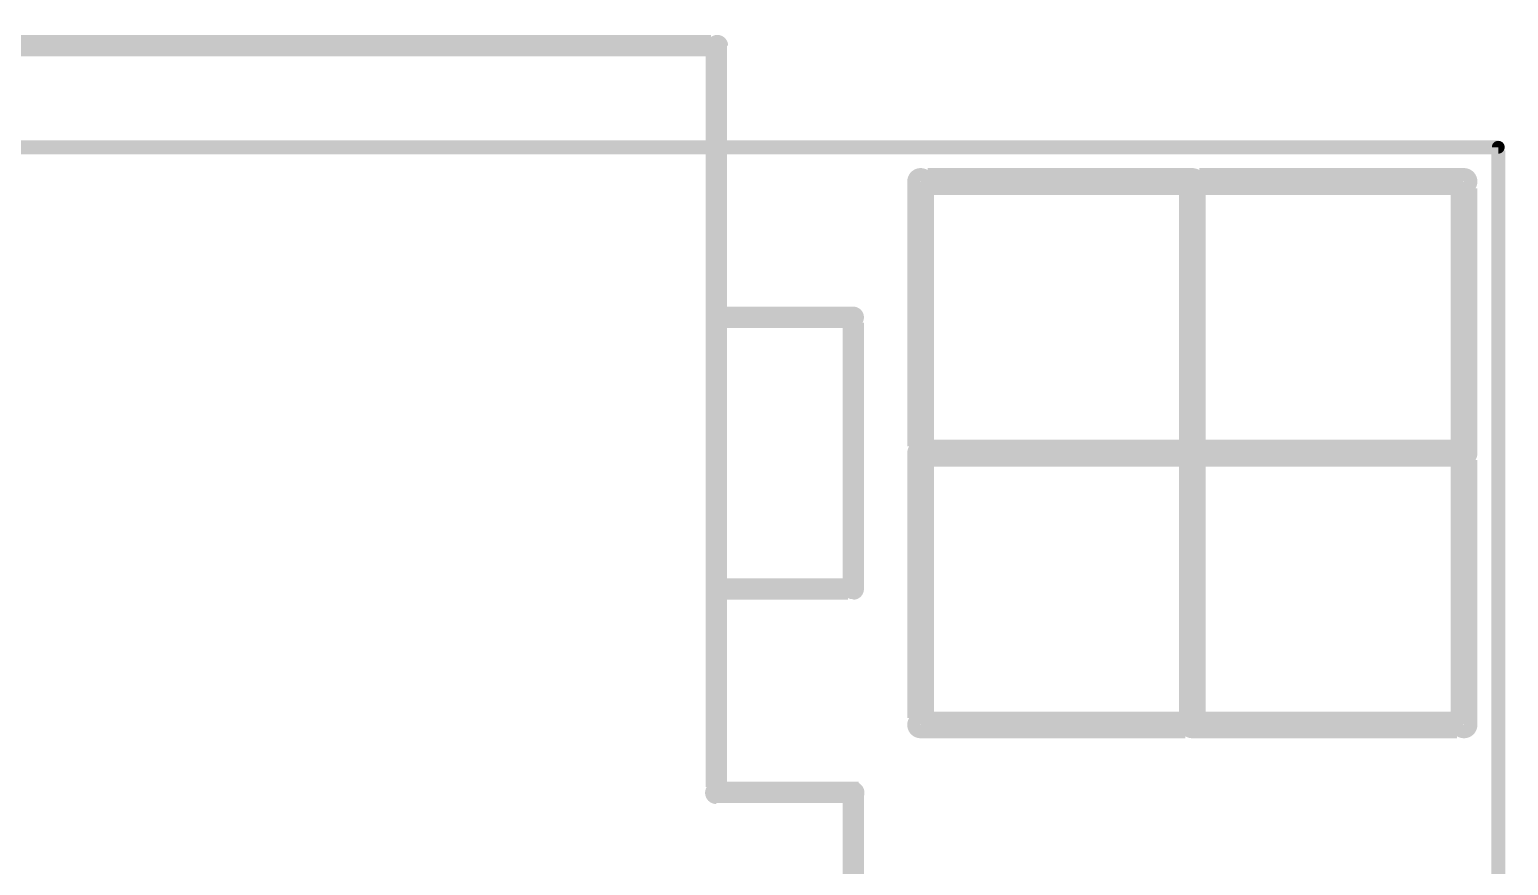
# Model space of a CAD drawing. Extents: x -1.7 to 62.6, y -2.2 to 33.2.
# Drawn here: x 48.82 to 62.64, y 25.36 to 33.17 of the extents above; entities that cross this region are included whole.
import ezdxf

# ---------------------------------------------------------------- set-up
doc = ezdxf.new("R2010")
doc.units = 0
doc.layers.add('_BOARD', color=254, linetype='CONTINUOUS')
doc.layers.add('TOP_SILK', color=1, linetype='CONTINUOUS')

msp = doc.modelspace()

# ---------------------------------------------------------------- linework, layer by layer
at = {"layer": '_BOARD', "color": 3}
msp.add_lwpolyline([(-1.59, -1.59, 0.13, 0.13, 0), (62.55, -1.59, 0, 0, 0), (62.55, -1.59, 0.06, 0.06, 0), (62.55, -1.62, 0.06, 0.06, 1), (62.55, -1.56, 0, 0, 0), (62.52, -1.59, 0.06, 0.06, 1), (62.58, -1.59, 0, 0, 0), (62.55, -1.59, 0, 0, 0), (62.55, -1.59, 0.13, 0.13, 0), (62.55, 32.07, 0, 0, 0), (62.55, 32.07, 0.06, 0.06, 0), (62.58, 32.07, 0.06, 0.06, 1), (62.52, 32.07, 0, 0, 0), (62.55, 32.04, 0.06, 0.06, 1), (62.55, 32.1, 0, 0, 0), (62.55, 32.07, 0, 0, 0), (62.55, 32.07, 0.13, 0.13, 0), (-1.59, 32.07, 0.13, 0.13, 0)], format="xyseb", dxfattribs=at)
at = {"layer": 'TOP_SILK', "color": 2}
msp.add_lwpolyline([(29.84, 33.02, 0.2, 0.2, 0), (55.24, 33.02, 0.2, 0.2, 0), (55.24, 33.02, 0, 0, 0), (55.24, 33.02, 0.1, 0.1, 0), (55.24, 33.07, 0.1, 0.1, -1), (55.24, 32.97, 0, 0, 0), (55.3, 33.02, 0.1, 0.1, 1), (55.2, 33.02, 0, 0, 0), (55.24, 33.02, 0, 0, 0), (55.24, 33.02, 0.2, 0.2, 0), (55.24, 26.04, 0, 0, 0), (55.24, 26.04, 0.1, 0.1, 0), (55.2, 26.04, 0.1, 0.1, 1), (55.3, 26.04, 0, 0, 0), (55.24, 26.09, 0.1, 0.1, 1), (55.24, 25.98, 0, 0, 0), (55.24, 26.04, 0, 0, 0), (55.24, 26.04, 0.2, 0.2, 0), (56.52, 26.04, 0, 0, 0), (56.52, 26.04, 0.1, 0.1, 0), (56.52, 25.98, 0.1, 0.1, 1), (56.52, 26.09, 0, 0, 0), (56.56, 26.04, 0.1, 0.1, 1), (56.47, 26.04, 0, 0, 0), (56.52, 26.04, 0, 0, 0), (56.52, 26.04, 0.2, 0.2, 0), (56.52, 0, 0, 0, 0)], format="xyseb", dxfattribs=at)
for points in [[(57.15, 29.27, 0.13, 0.13, 1), (57.15, 29.15, 0, 0, 0), (57.15, 29.21, 0, 0, 0), (57.15, 29.21, 0.25, 0.25, 0), (59.69, 29.21, 0, 0, 0), (59.69, 29.21, 0.13, 0.13, 0), (59.69, 29.15, 0.13, 0.13, 1), (59.69, 29.27, 0, 0, 0), (59.63, 29.21, 0.13, 0.13, 1), (59.75, 29.21, 0, 0, 0), (59.69, 29.21, 0, 0, 0), (59.69, 29.21, 0.25, 0.25, 0), (59.69, 31.75, 0, 0, 0), (59.69, 31.75, 0.13, 0.13, 0), (59.75, 31.75, 0.13, 0.13, 1), (59.63, 31.75, 0, 0, 0), (59.69, 31.69, 0.13, 0.13, 1), (59.69, 31.81, 0, 0, 0), (59.69, 31.75, 0, 0, 0), (59.69, 31.75, 0.25, 0.25, 0), (57.15, 31.75, 0, 0, 0), (57.15, 31.75, 0.13, 0.13, 0), (57.15, 31.81, 0.13, 0.13, 1), (57.15, 31.69, 0, 0, 0), (57.21, 31.75, 0.13, 0.13, 1), (57.09, 31.75, 0, 0, 0), (57.15, 31.75, 0, 0, 0), (57.15, 31.75, 0.25, 0.25, 0), (57.15, 29.21, 0.25, 0.25, 0), (57.15, 29.21, 0, 0, 0), (57.15, 29.21, 0.13, 0.13, 0), (57.09, 29.21, 0.13, 0.13, 1), (57.21, 29.21, 0, 0, 0)], [(59.69, 29.27, 0.13, 0.13, 1), (59.69, 29.15, 0, 0, 0), (59.69, 29.21, 0, 0, 0), (59.69, 29.21, 0.25, 0.25, 0), (62.23, 29.21, 0, 0, 0), (62.23, 29.21, 0.13, 0.13, 0), (62.23, 29.15, 0.13, 0.13, 1), (62.23, 29.27, 0, 0, 0), (62.17, 29.21, 0.13, 0.13, 1), (62.29, 29.21, 0, 0, 0), (62.23, 29.21, 0, 0, 0), (62.23, 29.21, 0.25, 0.25, 0), (62.23, 31.75, 0, 0, 0), (62.23, 31.75, 0.13, 0.13, 0), (62.29, 31.75, 0.13, 0.13, 1), (62.17, 31.75, 0, 0, 0), (62.23, 31.69, 0.13, 0.13, 1), (62.23, 31.81, 0, 0, 0), (62.23, 31.75, 0, 0, 0), (62.23, 31.75, 0.25, 0.25, 0), (59.69, 31.75, 0, 0, 0), (59.69, 31.75, 0.13, 0.13, 0), (59.69, 31.81, 0.13, 0.13, 1), (59.69, 31.69, 0, 0, 0), (59.75, 31.75, 0.13, 0.13, 1), (59.63, 31.75, 0, 0, 0), (59.69, 31.75, 0, 0, 0), (59.69, 31.75, 0.25, 0.25, 0), (59.69, 29.21, 0.25, 0.25, 0), (59.69, 29.21, 0, 0, 0), (59.69, 29.21, 0.13, 0.13, 0), (59.63, 29.21, 0.13, 0.13, 1), (59.75, 29.21, 0, 0, 0)], [(56.52, 30.43, 0.1, 0.1, 1), (56.52, 30.53, 0, 0, 0), (56.52, 30.48, 0, 0, 0), (56.52, 30.48, 0.2, 0.2, 0), (55.24, 30.48, 0, 0, 0), (55.24, 30.48, 0.1, 0.1, 0), (55.24, 30.53, 0.1, 0.1, 1), (55.24, 30.43, 0, 0, 0), (55.3, 30.48, 0.1, 0.1, 1), (55.2, 30.48, 0, 0, 0), (55.24, 30.48, 0, 0, 0), (55.24, 30.48, 0.2, 0.2, 0), (55.24, 27.94, 0, 0, 0), (55.24, 27.94, 0.1, 0.1, 0), (55.2, 27.94, 0.1, 0.1, 1), (55.3, 27.94, 0, 0, 0), (55.24, 27.99, 0.1, 0.1, 1), (55.24, 27.89, 0, 0, 0), (55.24, 27.94, 0, 0, 0), (55.24, 27.94, 0.2, 0.2, 0), (56.52, 27.94, 0, 0, 0), (56.52, 27.94, 0.1, 0.1, 0), (56.52, 27.89, 0.1, 0.1, 1), (56.52, 27.99, 0, 0, 0), (56.47, 27.94, 0.1, 0.1, 1), (56.56, 27.94, 0, 0, 0), (56.52, 27.94, 0, 0, 0), (56.52, 27.94, 0.2, 0.2, 0), (56.52, 30.48, 0.2, 0.2, 0), (56.52, 30.48, 0, 0, 0), (56.52, 30.48, 0.1, 0.1, 0), (56.56, 30.48, 0.1, 0.1, 1), (56.47, 30.48, 0, 0, 0)], [(57.15, 26.73, 0.13, 0.13, 1), (57.15, 26.61, 0, 0, 0), (57.15, 26.67, 0, 0, 0), (57.15, 26.67, 0.25, 0.25, 0), (59.69, 26.67, 0, 0, 0), (59.69, 26.67, 0.13, 0.13, 0), (59.69, 26.61, 0.13, 0.13, 1), (59.69, 26.73, 0, 0, 0), (59.63, 26.67, 0.13, 0.13, 1), (59.75, 26.67, 0, 0, 0), (59.69, 26.67, 0, 0, 0), (59.69, 26.67, 0.25, 0.25, 0), (59.69, 29.21, 0, 0, 0), (59.69, 29.21, 0.13, 0.13, 0), (59.75, 29.21, 0.13, 0.13, 1), (59.63, 29.21, 0, 0, 0), (59.69, 29.15, 0.13, 0.13, 1), (59.69, 29.27, 0, 0, 0), (59.69, 29.21, 0, 0, 0), (59.69, 29.21, 0.25, 0.25, 0), (57.15, 29.21, 0, 0, 0), (57.15, 29.21, 0.13, 0.13, 0), (57.15, 29.27, 0.13, 0.13, 1), (57.15, 29.15, 0, 0, 0), (57.21, 29.21, 0.13, 0.13, 1), (57.09, 29.21, 0, 0, 0), (57.15, 29.21, 0, 0, 0), (57.15, 29.21, 0.25, 0.25, 0), (57.15, 26.67, 0.25, 0.25, 0), (57.15, 26.67, 0, 0, 0), (57.15, 26.67, 0.13, 0.13, 0), (57.09, 26.67, 0.13, 0.13, 1), (57.21, 26.67, 0, 0, 0)], [(59.69, 26.73, 0.13, 0.13, 1), (59.69, 26.61, 0, 0, 0), (59.69, 26.67, 0, 0, 0), (59.69, 26.67, 0.25, 0.25, 0), (62.23, 26.67, 0, 0, 0), (62.23, 26.67, 0.13, 0.13, 0), (62.23, 26.61, 0.13, 0.13, 1), (62.23, 26.73, 0, 0, 0), (62.17, 26.67, 0.13, 0.13, 1), (62.29, 26.67, 0, 0, 0), (62.23, 26.67, 0, 0, 0), (62.23, 26.67, 0.25, 0.25, 0), (62.23, 29.21, 0, 0, 0), (62.23, 29.21, 0.13, 0.13, 0), (62.29, 29.21, 0.13, 0.13, 1), (62.17, 29.21, 0, 0, 0), (62.23, 29.15, 0.13, 0.13, 1), (62.23, 29.27, 0, 0, 0), (62.23, 29.21, 0, 0, 0), (62.23, 29.21, 0.25, 0.25, 0), (59.69, 29.21, 0, 0, 0), (59.69, 29.21, 0.13, 0.13, 0), (59.69, 29.27, 0.13, 0.13, 1), (59.69, 29.15, 0, 0, 0), (59.75, 29.21, 0.13, 0.13, 1), (59.63, 29.21, 0, 0, 0), (59.69, 29.21, 0, 0, 0), (59.69, 29.21, 0.25, 0.25, 0), (59.69, 26.67, 0.25, 0.25, 0), (59.69, 26.67, 0, 0, 0), (59.69, 26.67, 0.13, 0.13, 0), (59.63, 26.67, 0.13, 0.13, 1), (59.75, 26.67, 0, 0, 0)]]:
    msp.add_lwpolyline(points, format="xyseb", close=True, dxfattribs=at)

doc.saveas('drawing.dxf')
